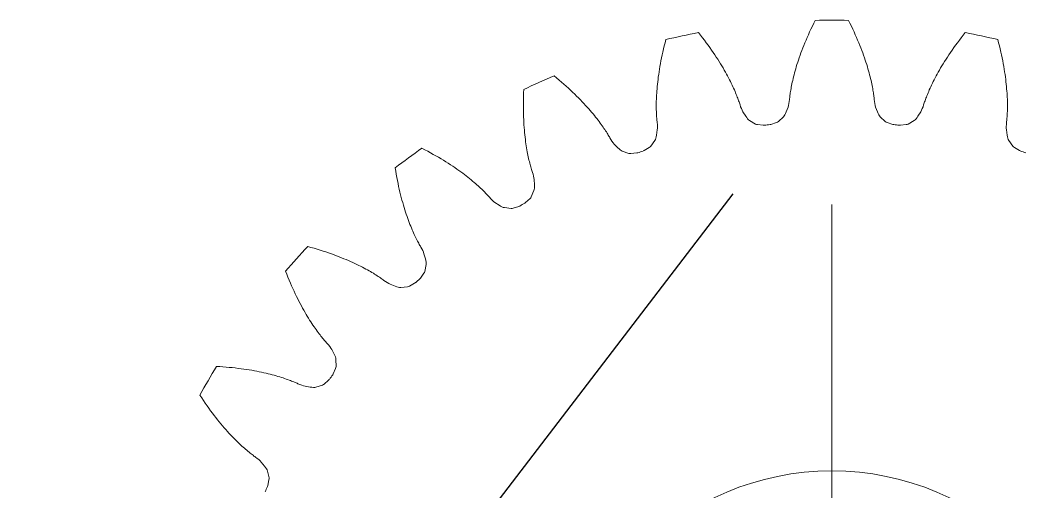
# Model space of a CAD drawing. Header units: millimetres. Extents: x 278858 to 279223, y 218711 to 219074.
# Drawn here: x 278911.24 to 278933.58, y 218926.36 to 218936.83 of the extents above; entities that cross this region are included whole.
import ezdxf

# ---------------------------------------------------------------- set-up
doc = ezdxf.new("R2010")
doc.units = ezdxf.units.MM
doc.header["$LTSCALE"] = 2
doc.layers.add('AM_4', color=3, linetype='Continuous', lineweight=25)
doc.layers.add('AM_9', color=251, linetype='Continuous', lineweight=15)

msp = doc.modelspace()

# ---------------------------------------------------------------- linework, layer by layer
at = {"layer": 'AM_4'}
msp.add_line((278927.069, 218932.971), (278911.241, 218912.329), dxfattribs=at)
at = {"layer": 'AM_9'}
for p, q in [((278928.902, 218936.824), (278928.87, 218936.759)), ((278929.673, 218936.759), (278929.64, 218936.824)), ((278926.352, 218936.494), (278926.306, 218936.551)), ((278928.778, 218936.568), (278928.75, 218936.506)), ((278928.808, 218936.63), (278928.778, 218936.568)), ((278928.838, 218936.694), (278928.808, 218936.63)), ((278928.87, 218936.759), (278928.838, 218936.694)), ((278929.704, 218936.694), (278929.673, 218936.759)), ((278929.735, 218936.63), (278929.704, 218936.694)), ((278929.764, 218936.568), (278929.735, 218936.63)), ((278929.792, 218936.506), (278929.764, 218936.568)), ((278932.236, 218936.551), (278932.19, 218936.494)), ((278925.566, 218936.327), (278925.549, 218936.257)), ((278925.585, 218936.398), (278925.566, 218936.327)), ((278926.396, 218936.437), (278926.352, 218936.494)), ((278926.439, 218936.382), (278926.396, 218936.437)), ((278926.481, 218936.326), (278926.439, 218936.382)), ((278926.521, 218936.272), (278926.481, 218936.326)), ((278928.673, 218936.326), (278928.649, 218936.269)), ((278928.698, 218936.385), (278928.673, 218936.326)), ((278928.723, 218936.445), (278928.698, 218936.385)), ((278928.75, 218936.506), (278928.723, 218936.445)), ((278929.819, 218936.445), (278929.792, 218936.506)), ((278929.844, 218936.385), (278929.819, 218936.445)), ((278929.869, 218936.326), (278929.844, 218936.385)), ((278929.893, 218936.269), (278929.869, 218936.326)), ((278932.062, 218936.326), (278932.021, 218936.272)), ((278932.103, 218936.382), (278932.062, 218936.326)), ((278932.146, 218936.437), (278932.103, 218936.382)), ((278932.19, 218936.494), (278932.146, 218936.437)), ((278932.976, 218936.327), (278932.957, 218936.398)), ((278932.993, 218936.257), (278932.976, 218936.327)), ((278925.517, 218936.121), (278925.502, 218936.055)), ((278925.532, 218936.189), (278925.517, 218936.121)), ((278925.549, 218936.257), (278925.532, 218936.189)), ((278926.56, 218936.218), (278926.521, 218936.272)), ((278926.597, 218936.165), (278926.56, 218936.218)), ((278926.634, 218936.112), (278926.597, 218936.165)), ((278926.669, 218936.06), (278926.634, 218936.112)), ((278928.585, 218936.101), (278928.566, 218936.048)), ((278928.605, 218936.156), (278928.585, 218936.101)), ((278928.627, 218936.212), (278928.605, 218936.156)), ((278928.649, 218936.269), (278928.627, 218936.212)), ((278929.915, 218936.212), (278929.893, 218936.269)), ((278929.937, 218936.156), (278929.915, 218936.212)), ((278929.957, 218936.101), (278929.937, 218936.156)), ((278929.977, 218936.048), (278929.957, 218936.101)), ((278931.908, 218936.112), (278931.873, 218936.06)), ((278931.945, 218936.165), (278931.908, 218936.112)), ((278931.982, 218936.218), (278931.945, 218936.165)), ((278932.021, 218936.272), (278931.982, 218936.218)), ((278933.01, 218936.189), (278932.993, 218936.257)), ((278933.025, 218936.121), (278933.01, 218936.189)), ((278933.04, 218936.055), (278933.025, 218936.121)), ((278925.476, 218935.926), (278925.464, 218935.863)), ((278925.489, 218935.99), (278925.476, 218935.926)), ((278925.502, 218936.055), (278925.489, 218935.99)), ((278926.703, 218936.01), (278926.669, 218936.06)), ((278926.735, 218935.959), (278926.703, 218936.01)), ((278926.767, 218935.91), (278926.735, 218935.959)), ((278926.797, 218935.862), (278926.767, 218935.91)), ((278928.513, 218935.893), (278928.497, 218935.844)), ((278928.529, 218935.943), (278928.513, 218935.893)), ((278928.547, 218935.995), (278928.529, 218935.943)), ((278928.566, 218936.048), (278928.547, 218935.995)), ((278929.995, 218935.995), (278929.977, 218936.048)), ((278930.013, 218935.943), (278929.995, 218935.995)), ((278930.029, 218935.893), (278930.013, 218935.943)), ((278930.045, 218935.844), (278930.029, 218935.893)), ((278931.775, 218935.91), (278931.745, 218935.862)), ((278931.807, 218935.959), (278931.775, 218935.91)), ((278931.839, 218936.01), (278931.807, 218935.959)), ((278931.873, 218936.06), (278931.839, 218936.01)), ((278933.054, 218935.99), (278933.04, 218936.055)), ((278933.066, 218935.926), (278933.054, 218935.99)), ((278933.078, 218935.863), (278933.066, 218935.926)), ((278925.433, 218935.683), (278925.425, 218935.625)), ((278925.443, 218935.742), (278925.433, 218935.683)), ((278925.453, 218935.802), (278925.443, 218935.742)), ((278925.464, 218935.863), (278925.453, 218935.802)), ((278926.826, 218935.814), (278926.797, 218935.862)), ((278926.854, 218935.767), (278926.826, 218935.814)), ((278926.881, 218935.721), (278926.854, 218935.767)), ((278926.906, 218935.677), (278926.881, 218935.721)), ((278926.931, 218935.633), (278926.906, 218935.677)), ((278928.443, 218935.658), (278928.431, 218935.615)), ((278928.455, 218935.703), (278928.443, 218935.658)), ((278928.468, 218935.749), (278928.455, 218935.703)), ((278928.482, 218935.796), (278928.468, 218935.749)), ((278928.497, 218935.844), (278928.482, 218935.796)), ((278930.06, 218935.796), (278930.045, 218935.844)), ((278930.074, 218935.749), (278930.06, 218935.796)), ((278930.087, 218935.703), (278930.074, 218935.749)), ((278930.099, 218935.658), (278930.087, 218935.703)), ((278930.111, 218935.615), (278930.099, 218935.658)), ((278931.636, 218935.677), (278931.611, 218935.633)), ((278931.662, 218935.721), (278931.636, 218935.677)), ((278931.688, 218935.767), (278931.662, 218935.721)), ((278931.716, 218935.814), (278931.688, 218935.767)), ((278931.745, 218935.862), (278931.716, 218935.814)), ((278933.089, 218935.802), (278933.078, 218935.863)), ((278933.099, 218935.742), (278933.089, 218935.802)), ((278933.109, 218935.683), (278933.099, 218935.742)), ((278933.118, 218935.625), (278933.109, 218935.683)), ((278923.158, 218935.545), (278923.102, 218935.591)), ((278923.214, 218935.499), (278923.158, 218935.545)), ((278923.267, 218935.453), (278923.214, 218935.499)), ((278923.319, 218935.407), (278923.267, 218935.453)), ((278925.403, 218935.459), (278925.397, 218935.406)), ((278925.41, 218935.513), (278925.403, 218935.459)), ((278925.417, 218935.568), (278925.41, 218935.513)), ((278925.425, 218935.625), (278925.417, 218935.568)), ((278926.954, 218935.589), (278926.931, 218935.633)), ((278926.977, 218935.547), (278926.954, 218935.589)), ((278926.998, 218935.506), (278926.977, 218935.547)), ((278927.018, 218935.466), (278926.998, 218935.506)), ((278927.038, 218935.427), (278927.018, 218935.466)), ((278927.056, 218935.389), (278927.038, 218935.427)), ((278928.392, 218935.453), (278928.384, 218935.415)), ((278928.401, 218935.491), (278928.392, 218935.453)), ((278928.41, 218935.531), (278928.401, 218935.491)), ((278928.42, 218935.572), (278928.41, 218935.531)), ((278928.431, 218935.615), (278928.42, 218935.572)), ((278930.122, 218935.572), (278930.111, 218935.615)), ((278930.132, 218935.531), (278930.122, 218935.572)), ((278930.141, 218935.491), (278930.132, 218935.531)), ((278930.15, 218935.453), (278930.141, 218935.491)), ((278930.158, 218935.415), (278930.15, 218935.453)), ((278931.504, 218935.427), (278931.486, 218935.389)), ((278931.524, 218935.466), (278931.504, 218935.427)), ((278931.544, 218935.506), (278931.524, 218935.466)), ((278931.566, 218935.547), (278931.544, 218935.506)), ((278931.588, 218935.589), (278931.566, 218935.547)), ((278931.611, 218935.633), (278931.588, 218935.589)), ((278933.125, 218935.568), (278933.118, 218935.625)), ((278933.133, 218935.513), (278933.125, 218935.568)), ((278933.139, 218935.459), (278933.133, 218935.513)), ((278933.145, 218935.406), (278933.139, 218935.459)), ((278922.425, 218935.218), (278922.422, 218935.146)), ((278922.428, 218935.291), (278922.425, 218935.218)), ((278923.37, 218935.362), (278923.319, 218935.407)), ((278923.419, 218935.318), (278923.37, 218935.362)), ((278923.467, 218935.274), (278923.419, 218935.318)), ((278923.514, 218935.23), (278923.467, 218935.274)), ((278923.559, 218935.187), (278923.514, 218935.23)), ((278925.38, 218935.208), (278925.378, 218935.162)), ((278925.384, 218935.256), (278925.38, 218935.208)), ((278925.388, 218935.305), (278925.384, 218935.256)), ((278925.392, 218935.355), (278925.388, 218935.305)), ((278925.397, 218935.406), (278925.392, 218935.355)), ((278927.074, 218935.352), (278927.056, 218935.389)), ((278927.09, 218935.316), (278927.074, 218935.352)), ((278927.106, 218935.281), (278927.09, 218935.316)), ((278927.121, 218935.247), (278927.106, 218935.281)), ((278927.134, 218935.214), (278927.121, 218935.247)), ((278927.148, 218935.182), (278927.134, 218935.214)), ((278928.348, 218935.217), (278928.344, 218935.188)), ((278928.353, 218935.247), (278928.348, 218935.217)), ((278928.358, 218935.278), (278928.353, 218935.247)), ((278928.364, 218935.31), (278928.358, 218935.278)), ((278928.37, 218935.344), (278928.364, 218935.31)), ((278928.377, 218935.379), (278928.37, 218935.344)), ((278928.384, 218935.415), (278928.377, 218935.379)), ((278930.165, 218935.379), (278930.158, 218935.415)), ((278930.172, 218935.344), (278930.165, 218935.379)), ((278930.178, 218935.31), (278930.172, 218935.344)), ((278930.184, 218935.278), (278930.178, 218935.31)), ((278930.189, 218935.247), (278930.184, 218935.278)), ((278930.194, 218935.217), (278930.189, 218935.247)), ((278930.198, 218935.188), (278930.194, 218935.217)), ((278931.408, 218935.214), (278931.395, 218935.182)), ((278931.422, 218935.247), (278931.408, 218935.214)), ((278931.436, 218935.281), (278931.422, 218935.247)), ((278931.452, 218935.316), (278931.436, 218935.281)), ((278931.469, 218935.352), (278931.452, 218935.316)), ((278931.486, 218935.389), (278931.469, 218935.352)), ((278933.15, 218935.355), (278933.145, 218935.406)), ((278933.154, 218935.305), (278933.15, 218935.355)), ((278933.158, 218935.256), (278933.154, 218935.305)), ((278933.162, 218935.208), (278933.158, 218935.256)), ((278933.164, 218935.162), (278933.162, 218935.208)), ((278922.42, 218935.076), (278922.419, 218935.007)), ((278922.419, 218935.007), (278922.419, 218934.939)), ((278922.422, 218935.146), (278922.42, 218935.076)), ((278923.602, 218935.144), (278923.559, 218935.187)), ((278923.645, 218935.102), (278923.602, 218935.144)), ((278923.686, 218935.06), (278923.645, 218935.102)), ((278923.725, 218935.019), (278923.686, 218935.06)), ((278923.764, 218934.978), (278923.725, 218935.019)), ((278923.801, 218934.938), (278923.764, 218934.978)), ((278925.372, 218935.031), (278925.371, 218934.99)), ((278925.371, 218934.99), (278925.371, 218934.95)), ((278925.374, 218935.073), (278925.372, 218935.031)), ((278925.375, 218935.117), (278925.374, 218935.073)), ((278925.378, 218935.162), (278925.375, 218935.117)), ((278927.16, 218935.152), (278927.148, 218935.182)), ((278927.171, 218935.122), (278927.16, 218935.152)), ((278927.182, 218935.094), (278927.171, 218935.122)), ((278927.192, 218935.067), (278927.182, 218935.094)), ((278927.201, 218935.041), (278927.192, 218935.067)), ((278927.21, 218935.016), (278927.201, 218935.041)), ((278927.218, 218934.993), (278927.21, 218935.016)), ((278927.225, 218934.97), (278927.218, 218934.993)), ((278928.318, 218934.977), (278928.309, 218934.937)), ((278928.325, 218935.021), (278928.318, 218934.977)), ((278928.33, 218935.064), (278928.325, 218935.021)), ((278928.332, 218935.086), (278928.33, 218935.064)), ((278928.335, 218935.11), (278928.332, 218935.086)), ((278928.337, 218935.135), (278928.335, 218935.11)), ((278928.341, 218935.161), (278928.337, 218935.135)), ((278928.344, 218935.188), (278928.341, 218935.161)), ((278930.201, 218935.161), (278930.198, 218935.188)), ((278930.205, 218935.135), (278930.201, 218935.161)), ((278930.208, 218935.11), (278930.205, 218935.135)), ((278930.21, 218935.086), (278930.208, 218935.11)), ((278930.212, 218935.064), (278930.21, 218935.086)), ((278930.217, 218935.021), (278930.212, 218935.064)), ((278930.224, 218934.977), (278930.217, 218935.021)), ((278930.233, 218934.937), (278930.224, 218934.977)), ((278931.324, 218934.993), (278931.317, 218934.97)), ((278931.332, 218935.016), (278931.324, 218934.993)), ((278931.341, 218935.041), (278931.332, 218935.016)), ((278931.35, 218935.067), (278931.341, 218935.041)), ((278931.36, 218935.094), (278931.35, 218935.067)), ((278931.371, 218935.122), (278931.36, 218935.094)), ((278931.382, 218935.152), (278931.371, 218935.122)), ((278931.395, 218935.182), (278931.382, 218935.152)), ((278933.167, 218935.117), (278933.164, 218935.162)), ((278933.169, 218935.073), (278933.167, 218935.117)), ((278933.17, 218935.031), (278933.169, 218935.073)), ((278933.171, 218934.99), (278933.17, 218935.031)), ((278933.171, 218934.95), (278933.171, 218934.99)), ((278922.419, 218934.939), (278922.419, 218934.872)), ((278922.419, 218934.872), (278922.42, 218934.807)), ((278922.42, 218934.807), (278922.421, 218934.743)), ((278923.836, 218934.899), (278923.801, 218934.938)), ((278923.871, 218934.86), (278923.836, 218934.899)), ((278923.904, 218934.822), (278923.871, 218934.86)), ((278923.936, 218934.785), (278923.904, 218934.822)), ((278923.966, 218934.749), (278923.936, 218934.785)), ((278925.371, 218934.95), (278925.371, 218934.912)), ((278925.371, 218934.912), (278925.371, 218934.875)), ((278925.371, 218934.875), (278925.372, 218934.839)), ((278925.372, 218934.839), (278925.373, 218934.805)), ((278925.373, 218934.805), (278925.374, 218934.772)), ((278925.374, 218934.772), (278925.375, 218934.741)), ((278927.232, 218934.949), (278927.225, 218934.97)), ((278927.245, 218934.908), (278927.232, 218934.949)), ((278927.262, 218934.866), (278927.245, 218934.908)), ((278927.279, 218934.828), (278927.262, 218934.866)), ((278927.297, 218934.796), (278927.279, 218934.828)), ((278927.36, 218934.698), (278927.297, 218934.796)), ((278928.244, 218934.758), (278928.23, 218934.728)), ((278928.257, 218934.792), (278928.244, 218934.758)), ((278928.298, 218934.901), (278928.257, 218934.792)), ((278928.309, 218934.937), (278928.298, 218934.901)), ((278930.244, 218934.901), (278930.233, 218934.937)), ((278930.285, 218934.792), (278930.244, 218934.901)), ((278930.298, 218934.758), (278930.285, 218934.792)), ((278930.313, 218934.728), (278930.298, 218934.758)), ((278931.246, 218934.796), (278931.183, 218934.698)), ((278931.263, 218934.828), (278931.246, 218934.796)), ((278931.28, 218934.866), (278931.263, 218934.828)), ((278931.297, 218934.908), (278931.28, 218934.866)), ((278931.31, 218934.949), (278931.297, 218934.908)), ((278931.317, 218934.97), (278931.31, 218934.949)), ((278933.167, 218934.741), (278933.168, 218934.772)), ((278933.168, 218934.772), (278933.169, 218934.805)), ((278933.169, 218934.805), (278933.17, 218934.839)), ((278933.17, 218934.839), (278933.171, 218934.875)), ((278933.171, 218934.912), (278933.171, 218934.95)), ((278933.171, 218934.875), (278933.171, 218934.912)), ((278922.421, 218934.743), (278922.423, 218934.681)), ((278922.423, 218934.681), (278922.426, 218934.62)), ((278922.426, 218934.62), (278922.429, 218934.56)), ((278922.429, 218934.56), (278922.432, 218934.502)), ((278923.996, 218934.713), (278923.966, 218934.749)), ((278924.024, 218934.678), (278923.996, 218934.713)), ((278924.051, 218934.644), (278924.024, 218934.678)), ((278924.077, 218934.61), (278924.051, 218934.644)), ((278924.102, 218934.577), (278924.077, 218934.61)), ((278924.126, 218934.546), (278924.102, 218934.577)), ((278924.148, 218934.515), (278924.126, 218934.546)), ((278925.375, 218934.741), (278925.377, 218934.71)), ((278925.377, 218934.71), (278925.379, 218934.682)), ((278925.379, 218934.682), (278925.381, 218934.654)), ((278925.381, 218934.654), (278925.383, 218934.628)), ((278925.383, 218934.628), (278925.386, 218934.603)), ((278925.386, 218934.603), (278925.388, 218934.58)), ((278925.388, 218934.58), (278925.391, 218934.558)), ((278925.391, 218934.558), (278925.395, 218934.514)), ((278927.38, 218934.667), (278927.36, 218934.698)), ((278927.4, 218934.641), (278927.38, 218934.667)), ((278927.421, 218934.62), (278927.4, 218934.641)), ((278927.441, 218934.604), (278927.421, 218934.62)), ((278927.573, 218934.524), (278927.441, 218934.604)), ((278928.044, 218934.556), (278927.919, 218934.516)), ((278928.065, 218934.565), (278928.044, 218934.556)), ((278928.084, 218934.578), (278928.065, 218934.565)), ((278928.197, 218934.683), (278928.084, 218934.578)), ((278928.214, 218934.703), (278928.197, 218934.683)), ((278928.23, 218934.728), (278928.214, 218934.703)), ((278930.328, 218934.703), (278930.313, 218934.728)), ((278930.345, 218934.683), (278930.328, 218934.703)), ((278930.458, 218934.578), (278930.345, 218934.683)), ((278930.477, 218934.565), (278930.458, 218934.578)), ((278930.498, 218934.556), (278930.477, 218934.565)), ((278930.623, 218934.516), (278930.498, 218934.556)), ((278931.101, 218934.604), (278930.969, 218934.524)), ((278931.122, 218934.62), (278931.101, 218934.604)), ((278931.142, 218934.641), (278931.122, 218934.62)), ((278931.163, 218934.667), (278931.142, 218934.641)), ((278931.183, 218934.698), (278931.163, 218934.667)), ((278933.147, 218934.514), (278933.151, 218934.558)), ((278933.151, 218934.558), (278933.154, 218934.58)), ((278933.154, 218934.58), (278933.156, 218934.603)), ((278933.156, 218934.603), (278933.159, 218934.628)), ((278933.159, 218934.628), (278933.161, 218934.654)), ((278933.161, 218934.654), (278933.163, 218934.682)), ((278933.163, 218934.682), (278933.165, 218934.71)), ((278933.165, 218934.71), (278933.167, 218934.741)), ((278922.432, 218934.502), (278922.436, 218934.445)), ((278922.436, 218934.445), (278922.441, 218934.389)), ((278922.441, 218934.389), (278922.446, 218934.335)), ((278922.446, 218934.335), (278922.451, 218934.282)), ((278924.17, 218934.485), (278924.148, 218934.515)), ((278924.19, 218934.455), (278924.17, 218934.485)), ((278924.21, 218934.427), (278924.19, 218934.455)), ((278924.228, 218934.4), (278924.21, 218934.427)), ((278924.245, 218934.373), (278924.228, 218934.4)), ((278924.262, 218934.348), (278924.245, 218934.373)), ((278924.277, 218934.323), (278924.262, 218934.348)), ((278924.292, 218934.3), (278924.277, 218934.323)), ((278925.394, 218934.392), (278925.376, 218934.276)), ((278925.397, 218934.428), (278925.394, 218934.392)), ((278925.395, 218934.514), (278925.397, 218934.469)), ((278925.397, 218934.469), (278925.397, 218934.428)), ((278927.595, 218934.515), (278927.573, 218934.524)), ((278927.617, 218934.512), (278927.595, 218934.515)), ((278927.748, 218934.498), (278927.617, 218934.512)), ((278927.77, 218934.496), (278927.748, 218934.498)), ((278927.919, 218934.516), (278927.898, 218934.51)), ((278930.644, 218934.51), (278930.623, 218934.516)), ((278930.794, 218934.498), (278930.772, 218934.496)), ((278930.925, 218934.512), (278930.794, 218934.498)), ((278930.947, 218934.515), (278930.925, 218934.512)), ((278930.969, 218934.524), (278930.947, 218934.515)), ((278933.145, 218934.469), (278933.147, 218934.514)), ((278933.145, 218934.428), (278933.145, 218934.469)), ((278933.148, 218934.392), (278933.145, 218934.428)), ((278933.166, 218934.276), (278933.148, 218934.392)), ((278922.451, 218934.282), (278922.457, 218934.231)), ((278922.457, 218934.231), (278922.463, 218934.181)), ((278922.463, 218934.181), (278922.469, 218934.132)), ((278922.469, 218934.132), (278922.476, 218934.085)), ((278922.476, 218934.085), (278922.483, 218934.039)), ((278924.305, 218934.278), (278924.292, 218934.3)), ((278924.318, 218934.256), (278924.305, 218934.278)), ((278924.33, 218934.236), (278924.318, 218934.256)), ((278924.34, 218934.216), (278924.33, 218934.236)), ((278924.362, 218934.179), (278924.34, 218934.216)), ((278924.387, 218934.141), (278924.362, 218934.179)), ((278924.412, 218934.108), (278924.387, 218934.141)), ((278924.436, 218934.08), (278924.412, 218934.108)), ((278925.34, 218934.157), (278925.252, 218934.031)), ((278925.352, 218934.18), (278925.34, 218934.157)), ((278925.362, 218934.208), (278925.352, 218934.18)), ((278925.371, 218934.24), (278925.362, 218934.208)), ((278925.376, 218934.276), (278925.371, 218934.24)), ((278933.172, 218934.24), (278933.166, 218934.276)), ((278933.18, 218934.208), (278933.172, 218934.24)), ((278933.19, 218934.18), (278933.18, 218934.208)), ((278933.202, 218934.157), (278933.19, 218934.18)), ((278933.291, 218934.031), (278933.202, 218934.157)), ((278920.232, 218933.952), (278920.167, 218933.986)), ((278920.296, 218933.919), (278920.232, 218933.952)), ((278920.358, 218933.885), (278920.296, 218933.919)), ((278920.418, 218933.851), (278920.358, 218933.885)), ((278922.483, 218934.039), (278922.49, 218933.995)), ((278922.49, 218933.995), (278922.497, 218933.952)), ((278922.497, 218933.952), (278922.505, 218933.91)), ((278922.505, 218933.91), (278922.512, 218933.87)), ((278922.512, 218933.87), (278922.52, 218933.831)), ((278924.518, 218933.997), (278924.436, 218934.08)), ((278924.544, 218933.971), (278924.518, 218933.997)), ((278924.569, 218933.95), (278924.544, 218933.971)), ((278924.594, 218933.934), (278924.569, 218933.95)), ((278924.617, 218933.922), (278924.594, 218933.934)), ((278924.763, 218933.872), (278924.617, 218933.922)), ((278924.786, 218933.868), (278924.763, 218933.872)), ((278924.808, 218933.869), (278924.786, 218933.868)), ((278924.939, 218933.882), (278924.808, 218933.869)), ((278924.961, 218933.885), (278924.939, 218933.882)), ((278925.103, 218933.935), (278925.083, 218933.925)), ((278925.217, 218934.001), (278925.103, 218933.935)), ((278925.235, 218934.014), (278925.217, 218934.001)), ((278925.252, 218934.031), (278925.235, 218934.014)), ((278933.307, 218934.014), (278933.291, 218934.031)), ((278933.325, 218934.001), (278933.307, 218934.014)), ((278933.439, 218933.935), (278933.325, 218934.001)), ((278933.459, 218933.925), (278933.439, 218933.935)), ((278920.477, 218933.818), (278920.418, 218933.851)), ((278920.535, 218933.785), (278920.477, 218933.818)), ((278920.591, 218933.751), (278920.535, 218933.785)), ((278920.645, 218933.718), (278920.591, 218933.751)), ((278920.698, 218933.685), (278920.645, 218933.718)), ((278920.75, 218933.652), (278920.698, 218933.685)), ((278920.8, 218933.62), (278920.75, 218933.652)), ((278922.52, 218933.831), (278922.528, 218933.793)), ((278922.528, 218933.793), (278922.536, 218933.757)), ((278922.536, 218933.757), (278922.544, 218933.722)), ((278922.544, 218933.722), (278922.552, 218933.689)), ((278922.552, 218933.689), (278922.56, 218933.657)), ((278922.56, 218933.657), (278922.568, 218933.627)), ((278919.571, 218933.552), (278919.583, 218933.48)), ((278919.583, 218933.48), (278919.595, 218933.409)), ((278920.849, 218933.588), (278920.8, 218933.62)), ((278920.896, 218933.556), (278920.849, 218933.588)), ((278920.942, 218933.524), (278920.896, 218933.556)), ((278920.987, 218933.493), (278920.942, 218933.524)), ((278921.03, 218933.462), (278920.987, 218933.493)), ((278921.071, 218933.431), (278921.03, 218933.462)), ((278921.112, 218933.401), (278921.071, 218933.431)), ((278922.568, 218933.627), (278922.576, 218933.597)), ((278922.576, 218933.597), (278922.584, 218933.57)), ((278922.584, 218933.57), (278922.592, 218933.543)), ((278922.592, 218933.543), (278922.599, 218933.518)), ((278922.599, 218933.518), (278922.607, 218933.494)), ((278922.607, 218933.494), (278922.614, 218933.472)), ((278922.614, 218933.472), (278922.621, 218933.451)), ((278922.621, 218933.451), (278922.634, 218933.409)), ((278919.595, 218933.409), (278919.608, 218933.34)), ((278919.608, 218933.34), (278919.621, 218933.272)), ((278919.621, 218933.272), (278919.635, 218933.206)), ((278919.635, 218933.206), (278919.649, 218933.141)), ((278921.151, 218933.371), (278921.112, 218933.401)), ((278921.188, 218933.342), (278921.151, 218933.371)), ((278921.224, 218933.313), (278921.188, 218933.342)), ((278921.259, 218933.284), (278921.224, 218933.313)), ((278921.293, 218933.256), (278921.259, 218933.284)), ((278921.325, 218933.229), (278921.293, 218933.256)), ((278921.356, 218933.202), (278921.325, 218933.229)), ((278921.386, 218933.176), (278921.356, 218933.202)), ((278922.634, 218933.409), (278922.646, 218933.366)), ((278922.646, 218933.366), (278922.654, 218933.326)), ((278922.654, 218933.326), (278922.658, 218933.289)), ((278922.658, 218933.289), (278922.665, 218933.172)), ((278919.649, 218933.141), (278919.663, 218933.077)), ((278919.663, 218933.077), (278919.678, 218933.015)), ((278919.678, 218933.015), (278919.693, 218932.954)), ((278921.415, 218933.151), (278921.386, 218933.176)), ((278921.442, 218933.126), (278921.415, 218933.151)), ((278921.468, 218933.101), (278921.442, 218933.126)), ((278921.493, 218933.078), (278921.468, 218933.101)), ((278921.517, 218933.055), (278921.493, 218933.078)), ((278921.539, 218933.033), (278921.517, 218933.055)), ((278921.56, 218933.011), (278921.539, 218933.033)), ((278921.58, 218932.99), (278921.56, 218933.011)), ((278921.599, 218932.97), (278921.58, 218932.99)), ((278921.617, 218932.951), (278921.599, 218932.97)), ((278922.655, 218933.048), (278922.594, 218932.907)), ((278922.662, 218933.073), (278922.655, 218933.048)), ((278922.666, 218933.103), (278922.662, 218933.073)), ((278922.665, 218933.172), (278922.667, 218933.136)), ((278922.667, 218933.136), (278922.666, 218933.103)), ((278919.693, 218932.954), (278919.708, 218932.895)), ((278919.708, 218932.895), (278919.723, 218932.837)), ((278919.723, 218932.837), (278919.739, 218932.781)), ((278919.739, 218932.781), (278919.755, 218932.726)), ((278921.634, 218932.933), (278921.617, 218932.951)), ((278921.65, 218932.915), (278921.634, 218932.933)), ((278921.665, 218932.899), (278921.65, 218932.915)), ((278921.694, 218932.867), (278921.665, 218932.899)), ((278921.726, 218932.835), (278921.694, 218932.867)), ((278921.757, 218932.808), (278921.726, 218932.835)), ((278921.786, 218932.785), (278921.757, 218932.808)), ((278921.884, 218932.721), (278921.786, 218932.785)), ((278922.469, 218932.782), (278922.452, 218932.768)), ((278922.567, 218932.871), (278922.469, 218932.782)), ((278922.582, 218932.887), (278922.567, 218932.871)), ((278922.594, 218932.907), (278922.582, 218932.887)), ((278919.755, 218932.726), (278919.771, 218932.673)), ((278919.771, 218932.673), (278919.787, 218932.621)), ((278919.787, 218932.621), (278919.803, 218932.57)), ((278919.803, 218932.57), (278919.819, 218932.521)), ((278919.819, 218932.521), (278919.835, 218932.474)), ((278921.914, 218932.701), (278921.884, 218932.721)), ((278921.944, 218932.686), (278921.914, 218932.701)), ((278921.971, 218932.675), (278921.944, 218932.686)), ((278921.997, 218932.668), (278921.971, 218932.675)), ((278922.149, 218932.65), (278921.997, 218932.668)), ((278922.173, 218932.651), (278922.149, 218932.65)), ((278922.194, 218932.656), (278922.173, 218932.651)), ((278922.32, 218932.696), (278922.194, 218932.656)), ((278922.341, 218932.704), (278922.32, 218932.696)), ((278929.271, 218920.828), (278929.271, 218932.739)), ((278919.835, 218932.474), (278919.852, 218932.427)), ((278919.852, 218932.427), (278919.868, 218932.382)), ((278919.868, 218932.382), (278919.884, 218932.339)), ((278919.884, 218932.339), (278919.901, 218932.297)), ((278919.901, 218932.297), (278919.917, 218932.256)), ((278919.917, 218932.256), (278919.933, 218932.217)), ((278919.933, 218932.217), (278919.949, 218932.179)), ((278919.949, 218932.179), (278919.964, 218932.143)), ((278919.964, 218932.143), (278919.98, 218932.108)), ((278919.98, 218932.108), (278919.995, 218932.074)), ((278919.995, 218932.074), (278920.01, 218932.042)), ((278920.01, 218932.042), (278920.025, 218932.011)), ((278920.025, 218932.011), (278920.039, 218931.982)), ((278920.039, 218931.982), (278920.054, 218931.953)), ((278920.054, 218931.953), (278920.067, 218931.926)), ((278920.067, 218931.926), (278920.081, 218931.901)), ((278920.081, 218931.901), (278920.094, 218931.877)), ((278920.094, 218931.877), (278920.107, 218931.854)), ((278920.107, 218931.854), (278920.119, 218931.832)), ((278917.701, 218931.786), (278917.631, 218931.806)), ((278917.77, 218931.767), (278917.701, 218931.786)), ((278917.838, 218931.747), (278917.77, 218931.767)), ((278917.904, 218931.726), (278917.838, 218931.747)), ((278917.969, 218931.706), (278917.904, 218931.726)), ((278918.032, 218931.685), (278917.969, 218931.706)), ((278918.094, 218931.664), (278918.032, 218931.685)), ((278918.154, 218931.643), (278918.094, 218931.664)), ((278918.213, 218931.622), (278918.154, 218931.643)), ((278920.119, 218931.832), (278920.131, 218931.812)), ((278920.131, 218931.812), (278920.142, 218931.792)), ((278920.142, 218931.792), (278920.164, 218931.755)), ((278920.164, 218931.755), (278920.184, 218931.714)), ((278920.184, 218931.714), (278920.2, 218931.677)), ((278920.2, 218931.677), (278920.212, 218931.642)), ((278920.212, 218931.642), (278920.243, 218931.529)), ((278918.27, 218931.601), (278918.213, 218931.622)), ((278918.326, 218931.579), (278918.27, 218931.601)), ((278918.38, 218931.558), (278918.326, 218931.579)), ((278918.433, 218931.536), (278918.38, 218931.558)), ((278918.485, 218931.515), (278918.433, 218931.536)), ((278918.535, 218931.493), (278918.485, 218931.515)), ((278918.583, 218931.472), (278918.535, 218931.493)), ((278918.63, 218931.451), (278918.583, 218931.472)), ((278918.676, 218931.43), (278918.63, 218931.451)), ((278918.72, 218931.409), (278918.676, 218931.43)), ((278918.763, 218931.388), (278918.72, 218931.409)), ((278920.258, 218931.406), (278920.229, 218931.255)), ((278920.243, 218931.529), (278920.253, 218931.494)), ((278920.253, 218931.494), (278920.259, 218931.461)), ((278920.26, 218931.432), (278920.258, 218931.406)), ((278920.259, 218931.461), (278920.26, 218931.432)), ((278917.137, 218931.258), (278917.164, 218931.189)), ((278917.164, 218931.189), (278917.191, 218931.123)), ((278918.805, 218931.367), (278918.763, 218931.388)), ((278918.845, 218931.346), (278918.805, 218931.367)), ((278918.883, 218931.326), (278918.845, 218931.346)), ((278918.921, 218931.306), (278918.883, 218931.326)), ((278918.957, 218931.286), (278918.921, 218931.306)), ((278918.991, 218931.267), (278918.957, 218931.286)), ((278919.024, 218931.248), (278918.991, 218931.267)), ((278919.056, 218931.229), (278919.024, 218931.248)), ((278919.087, 218931.211), (278919.056, 218931.229)), ((278919.116, 218931.193), (278919.087, 218931.211)), ((278919.144, 218931.175), (278919.116, 218931.193)), ((278920.209, 218931.214), (278920.132, 218931.107)), ((278920.221, 218931.232), (278920.209, 218931.214)), ((278920.229, 218931.255), (278920.221, 218931.232)), ((278917.191, 218931.123), (278917.218, 218931.058)), ((278917.218, 218931.058), (278917.245, 218930.994)), ((278917.245, 218930.994), (278917.272, 218930.932)), ((278919.171, 218931.158), (278919.144, 218931.175)), ((278919.196, 218931.142), (278919.171, 218931.158)), ((278919.22, 218931.126), (278919.196, 218931.142)), ((278919.243, 218931.11), (278919.22, 218931.126)), ((278919.264, 218931.095), (278919.243, 218931.11)), ((278919.284, 218931.081), (278919.264, 218931.095)), ((278919.303, 218931.067), (278919.284, 218931.081)), ((278919.321, 218931.053), (278919.303, 218931.067)), ((278919.357, 218931.028), (278919.321, 218931.053)), ((278919.395, 218931.004), (278919.357, 218931.028)), ((278919.43, 218930.984), (278919.395, 218931.004)), ((278919.464, 218930.968), (278919.43, 218930.984)), ((278919.572, 218930.925), (278919.464, 218930.968)), ((278920.004, 218930.992), (278919.89, 218930.926)), ((278920.023, 218931.004), (278920.004, 218930.992)), ((278920.132, 218931.107), (278920.118, 218931.089)), ((278917.272, 218930.932), (278917.299, 218930.871)), ((278917.299, 218930.871), (278917.326, 218930.812)), ((278917.326, 218930.812), (278917.354, 218930.754)), ((278917.354, 218930.754), (278917.381, 218930.698)), ((278919.607, 218930.912), (278919.572, 218930.925)), ((278919.639, 218930.903), (278919.607, 218930.912)), ((278919.668, 218930.898), (278919.639, 218930.903)), ((278919.694, 218930.897), (278919.668, 218930.898)), ((278919.847, 218930.911), (278919.694, 218930.897)), ((278919.87, 218930.916), (278919.847, 218930.911)), ((278919.89, 218930.926), (278919.87, 218930.916)), ((278917.381, 218930.698), (278917.408, 218930.643)), ((278917.408, 218930.643), (278917.435, 218930.59)), ((278917.435, 218930.59), (278917.462, 218930.538)), ((278917.462, 218930.538), (278917.489, 218930.488)), ((278917.489, 218930.488), (278917.516, 218930.439)), ((278917.516, 218930.439), (278917.542, 218930.391)), ((278917.542, 218930.391), (278917.569, 218930.345)), ((278917.569, 218930.345), (278917.595, 218930.301)), ((278917.595, 218930.301), (278917.62, 218930.257)), ((278917.62, 218930.257), (278917.646, 218930.215)), ((278917.646, 218930.215), (278917.671, 218930.175)), ((278917.671, 218930.175), (278917.696, 218930.136)), ((278917.696, 218930.136), (278917.721, 218930.098)), ((278917.721, 218930.098), (278917.745, 218930.062)), ((278917.745, 218930.062), (278917.769, 218930.027)), ((278917.769, 218930.027), (278917.792, 218929.993)), ((278917.792, 218929.993), (278917.815, 218929.961)), ((278917.815, 218929.961), (278917.838, 218929.93)), ((278917.838, 218929.93), (278917.86, 218929.9)), ((278917.86, 218929.9), (278917.881, 218929.872)), ((278917.881, 218929.872), (278917.902, 218929.844)), ((278917.902, 218929.844), (278917.922, 218929.818)), ((278917.922, 218929.818), (278917.942, 218929.794)), ((278917.942, 218929.794), (278917.961, 218929.77)), ((278917.961, 218929.77), (278917.98, 218929.748)), ((278917.98, 218929.748), (278917.998, 218929.727)), ((278917.998, 218929.727), (278918.015, 218929.707)), ((278918.015, 218929.707), (278918.031, 218929.689)), ((278918.031, 218929.689), (278918.047, 218929.671)), ((278918.047, 218929.671), (278918.062, 218929.655)), ((278918.062, 218929.655), (278918.091, 218929.622)), ((278918.091, 218929.622), (278918.119, 218929.587)), ((278918.119, 218929.587), (278918.143, 218929.554)), ((278918.143, 218929.554), (278918.162, 218929.522)), ((278918.162, 218929.522), (278918.216, 218929.418)), ((278918.216, 218929.418), (278918.232, 218929.386)), ((278918.232, 218929.386), (278918.245, 218929.355)), ((278918.245, 218929.355), (278918.253, 218929.327)), ((278918.253, 218929.327), (278918.256, 218929.301)), ((278918.256, 218929.301), (278918.259, 218929.147)), ((278915.676, 218929.141), (278915.603, 218929.146)), ((278915.747, 218929.136), (278915.676, 218929.141)), ((278915.818, 218929.131), (278915.747, 218929.136)), ((278915.887, 218929.125), (278915.818, 218929.131)), ((278915.954, 218929.118), (278915.887, 218929.125)), ((278916.02, 218929.111), (278915.954, 218929.118)), ((278916.085, 218929.103), (278916.02, 218929.111)), ((278916.148, 218929.095), (278916.085, 218929.103)), ((278916.21, 218929.087), (278916.148, 218929.095)), ((278916.271, 218929.078), (278916.21, 218929.087)), ((278916.33, 218929.069), (278916.271, 218929.078)), ((278916.387, 218929.059), (278916.33, 218929.069)), ((278916.444, 218929.049), (278916.387, 218929.059)), ((278916.498, 218929.039), (278916.444, 218929.049)), ((278916.552, 218929.028), (278916.498, 218929.039)), ((278916.604, 218929.017), (278916.552, 218929.028)), ((278916.654, 218929.006), (278916.604, 218929.017)), ((278916.703, 218928.995), (278916.654, 218929.006)), ((278916.751, 218928.984), (278916.703, 218928.995)), ((278916.797, 218928.972), (278916.751, 218928.984)), ((278916.842, 218928.961), (278916.797, 218928.972)), ((278916.886, 218928.949), (278916.842, 218928.961)), ((278916.928, 218928.937), (278916.886, 218928.949)), ((278918.195, 218928.982), (278918.185, 218928.962)), ((278918.248, 218929.103), (278918.195, 218928.982)), ((278918.256, 218929.123), (278918.248, 218929.103)), ((278918.259, 218929.147), (278918.256, 218929.123)), ((278916.969, 218928.925), (278916.928, 218928.937)), ((278917.008, 218928.913), (278916.969, 218928.925)), ((278917.046, 218928.902), (278917.008, 218928.913)), ((278917.082, 218928.89), (278917.046, 218928.902)), ((278917.117, 218928.878), (278917.082, 218928.89)), ((278917.151, 218928.866), (278917.117, 218928.878)), ((278917.183, 218928.855), (278917.151, 218928.866)), ((278917.214, 218928.844), (278917.183, 218928.855)), ((278917.244, 218928.832), (278917.214, 218928.844)), ((278917.272, 218928.822), (278917.244, 218928.832)), ((278917.299, 218928.811), (278917.272, 218928.822)), ((278917.324, 218928.8), (278917.299, 218928.811)), ((278917.348, 218928.79), (278917.324, 218928.8)), ((278917.371, 218928.78), (278917.348, 218928.79)), ((278917.393, 218928.771), (278917.371, 218928.78)), ((278917.413, 218928.761), (278917.393, 218928.771)), ((278917.453, 218928.744), (278917.413, 218928.761)), ((278917.495, 218928.728), (278917.453, 218928.744)), ((278917.534, 218928.716), (278917.495, 218928.728)), ((278917.957, 218928.731), (278917.81, 218928.686)), ((278917.978, 218928.741), (278917.957, 218928.731)), ((278917.996, 218928.755), (278917.978, 218928.741)), ((278918.094, 218928.843), (278917.996, 218928.755)), ((278918.109, 218928.858), (278918.094, 218928.843)), ((278915.234, 218928.507), (278915.274, 218928.446)), ((278917.57, 218928.707), (278917.534, 218928.716)), ((278917.685, 218928.688), (278917.57, 218928.707)), ((278917.721, 218928.682), (278917.685, 218928.688)), ((278917.754, 218928.68), (278917.721, 218928.682)), ((278917.784, 218928.681), (278917.754, 218928.68)), ((278917.81, 218928.686), (278917.784, 218928.681)), ((278915.274, 218928.446), (278915.314, 218928.386)), ((278915.314, 218928.386), (278915.354, 218928.328)), ((278915.354, 218928.328), (278915.394, 218928.271)), ((278915.394, 218928.271), (278915.433, 218928.216)), ((278915.433, 218928.216), (278915.473, 218928.163)), ((278915.473, 218928.163), (278915.512, 218928.11)), ((278915.512, 218928.11), (278915.55, 218928.06)), ((278915.55, 218928.06), (278915.589, 218928.01)), ((278915.589, 218928.01), (278915.627, 218927.962)), ((278915.627, 218927.962), (278915.664, 218927.916)), ((278915.664, 218927.916), (278915.701, 218927.871)), ((278915.701, 218927.871), (278915.738, 218927.827)), ((278915.738, 218927.827), (278915.774, 218927.785)), ((278915.774, 218927.785), (278915.81, 218927.744)), ((278915.81, 218927.744), (278915.846, 218927.704)), ((278915.846, 218927.704), (278915.88, 218927.666)), ((278915.88, 218927.666), (278915.915, 218927.629)), ((278915.915, 218927.629), (278915.948, 218927.593)), ((278915.948, 218927.593), (278915.982, 218927.559)), ((278915.982, 218927.559), (278916.014, 218927.526)), ((278916.014, 218927.526), (278916.046, 218927.494)), ((278916.046, 218927.494), (278916.077, 218927.464)), ((278916.077, 218927.464), (278916.108, 218927.434)), ((278916.108, 218927.434), (278916.138, 218927.406)), ((278916.138, 218927.406), (278916.167, 218927.379)), ((278916.167, 218927.379), (278916.195, 218927.354)), ((278916.195, 218927.354), (278916.223, 218927.329)), ((278916.223, 218927.329), (278916.25, 218927.306)), ((278916.25, 218927.306), (278916.276, 218927.284)), ((278916.276, 218927.284), (278916.301, 218927.262)), ((278916.301, 218927.262), (278916.326, 218927.242)), ((278916.326, 218927.242), (278916.349, 218927.223)), ((278916.349, 218927.223), (278916.372, 218927.206)), ((278916.372, 218927.206), (278916.394, 218927.189)), ((278916.394, 218927.189), (278916.415, 218927.173)), ((278916.415, 218927.173), (278916.435, 218927.158)), ((278916.435, 218927.158), (278916.454, 218927.144)), ((278916.454, 218927.144), (278916.472, 218927.131)), ((278916.472, 218927.131), (278916.507, 218927.106)), ((278916.507, 218927.106), (278916.542, 218927.077)), ((278916.542, 218927.077), (278916.572, 218927.049)), ((278916.572, 218927.049), (278916.597, 218927.023)), ((278916.597, 218927.023), (278916.671, 218926.932)), ((278916.671, 218926.932), (278916.695, 218926.904)), ((278916.695, 218926.904), (278916.713, 218926.876)), ((278916.713, 218926.876), (278916.727, 218926.85)), ((278916.727, 218926.85), (278916.736, 218926.825)), ((278916.736, 218926.825), (278916.77, 218926.676)), ((278916.742, 218926.501), (278916.736, 218926.48)), ((278916.769, 218926.63), (278916.742, 218926.501)), ((278916.772, 218926.652), (278916.769, 218926.63)), ((278916.77, 218926.676), (278916.772, 218926.652))]:
    msp.add_line(p, q, dxfattribs=at)
msp.add_circle((278929.271, 218920.828), 6, dxfattribs=at)
for radius, start, end in [(16, 88.6796, 91.3204), (16, 100.6796, 103.3204), (16, 76.6796, 79.3204), (16, 112.6796, 115.3204), (13.75, 95.7326, 96.2674), (13.75, 83.7326, 84.2674), (16, 124.6796, 127.3204), (13.75, 107.7326, 108.2674), (13.75, 71.7326, 72.2674), (13.75, 119.7326, 120.2674), (16, 136.6796, 139.3204), (13.75, 131.7326, 132.2674), (16, 148.6796, 151.3204), (13.75, 143.7326, 144.2674), (13.75, 155.7326, 156.2674)]:
    msp.add_arc((278929.271, 218920.828), radius, start, end, dxfattribs=at)

doc.saveas('drawing.dxf')
